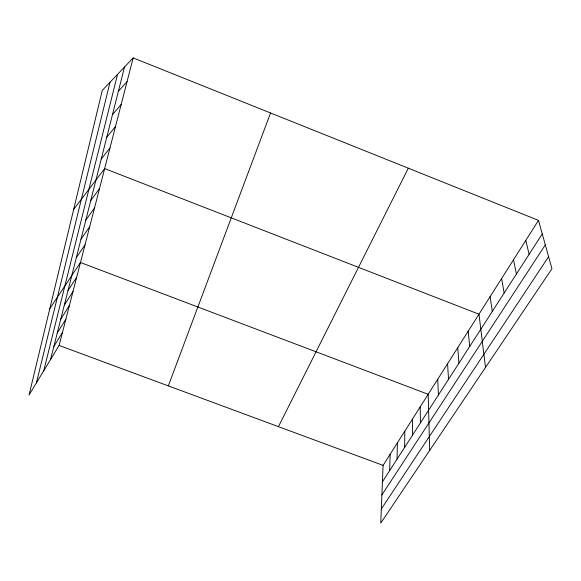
<?xml version="1.0" encoding="UTF-8"?>
<svg xmlns="http://www.w3.org/2000/svg" width="581" height="581" viewBox="0 0 581 581"><rect width="100%" height="100%" fill="white"/><g stroke="black" fill="none" stroke-linecap="round" stroke-linejoin="round"><path stroke-width="0.87" d="M404.652 447.363L404.812 431.131M397.055 459.135L397.397 442.824M389.648 470.625L390.156 454.233M538.485 220.381L383.09 465.388L380.744 523.103L551.95 268.712L538.485 220.381L133.165 57.897L102.278 90.411L29.05 394.978L59.109 345.455L133.165 57.897M36.429 382.828L109.991 82.291M43.735 370.794L117.544 74.339M50.554 359.545L124.523 66.989M168.316 385.886L270.557 112.968M278.444 426.65L408.32 168.199M53.873 346.429L62.45 332.477M57.279 332.971L65.878 319.18M60.765 319.172L69.386 305.541M64.346 305.01L72.988 291.56M382.421 481.838L542.262 233.94M68.021 290.478L76.685 277.224M381.884 494.954L545.305 244.87M381.318 508.971L548.595 256.679M49.821 308.584L80.468 262.51L428.182 394.288L429.664 450.413M76.314 257.666L85.008 244.884M80.984 239.205L89.692 226.706M85.806 220.134L94.521 207.954M90.789 200.438L99.504 188.593M73.678 209.349L104.66 168.592L478.976 314.205L485.505 367.439M101.261 159.005L109.976 147.93M106.773 137.21L115.481 126.571M112.474 114.631L121.168 104.464M118.393 91.246L127.065 81.587M59.109 345.455L383.09 465.388M525.776 240.411L529.117 254.325M513.495 259.78L516.429 274.014M501.614 278.51L504.155 293.042M490.11 296.644L492.296 311.438M468.184 331.221L469.709 346.465M457.719 347.714L458.946 363.154M447.581 363.706L448.517 379.328M437.733 379.226L438.408 395.007M420.201 406.874L420.419 422.91M412.416 419.148L412.437 435.292"/></g></svg>
